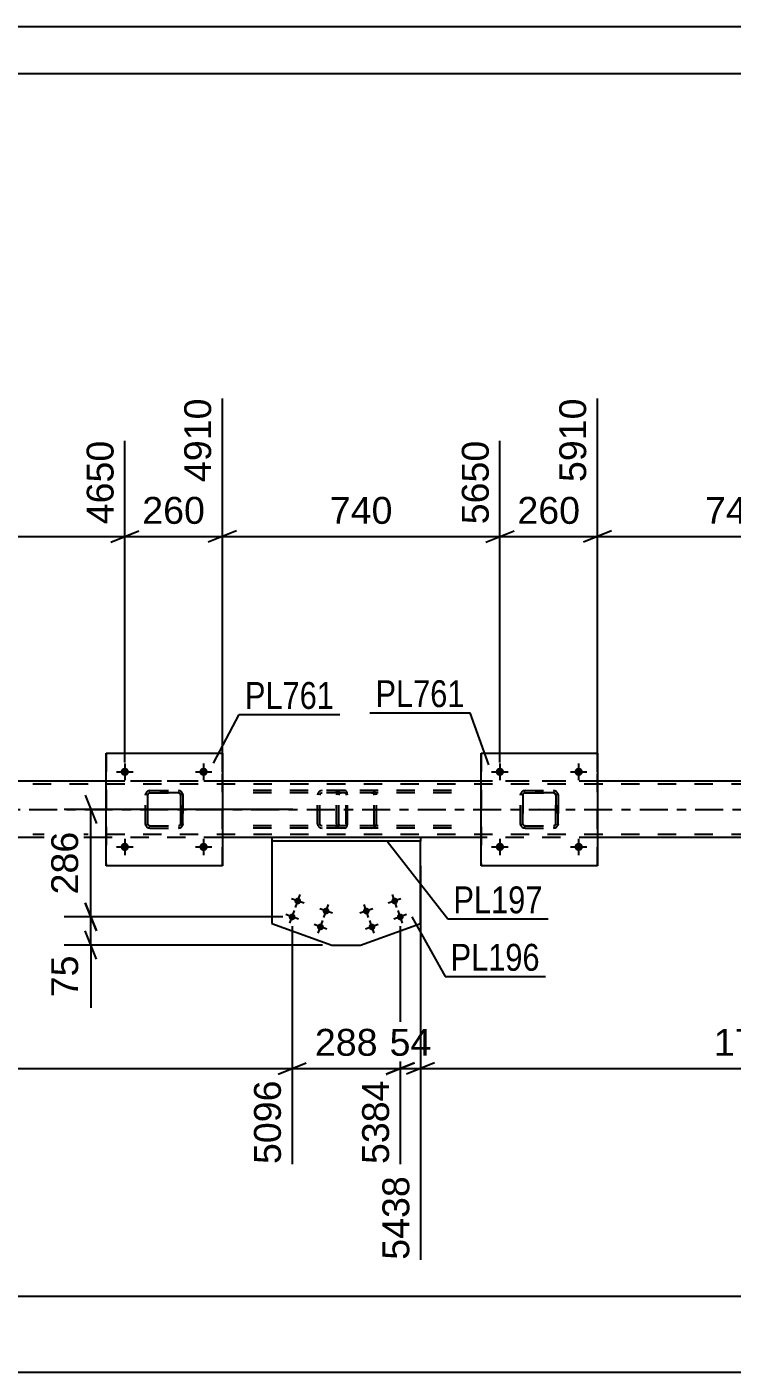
# Model space of a CAD drawing. Header units: millimetres. Extents: x 0 to 1189, y 0 to 841.
# Drawn here: x 263.6 to 338.8, y 697.7 to 841 of the extents above; entities that cross this region are included whole.
import ezdxf

# ---------------------------------------------------------------- set-up
doc = ezdxf.new("R2010")
doc.units = ezdxf.units.MM
doc.linetypes.add('DXK_LINE_DOT2', pattern=[3.9198, 1.9599, -1.9599])
doc.linetypes.add('DXK_LINE_DOT3', pattern=[5.9187, 2.979, -0.9799, 0.9799, -0.9799])
doc.styles.add('Arial', font='ARIAL.TTF', dxfattribs={"height": 0.2})
doc.styles.add('Arial Narrow', font='ARIALN.TTF', dxfattribs={"height": 0.2})

# ---------------------------------------------------------------- blocks, each defined once
blk = doc.blocks.new('Unknown-203773696-1113')
at = {"color": 5, "linetype": 'Continuous'}
for p, q in [((1189, 841), (0, 841)), ((1184, 836), (5, 836))]:
    blk.add_line(p, q, dxfattribs=at)
blk = doc.blocks.new('Part-203773696-3744 - 3606')
at = {"color": 2, "linetype": 'Continuous'}
for p, q in [((272.08, 751.62), (272.08, 763.62)), ((272.08, 763.62), (272.08, 763.62)), ((272.08, 763.62), (284.48, 763.62)), ((284.48, 763.62), (284.48, 751.62)), ((272.08, 751.62), (272.08, 751.62)), ((284.48, 751.62), (272.08, 751.62))]:
    blk.add_line(p, q, dxfattribs=at)
at = {"color": 7, "linetype": 'DXK_LINE_DOT2'}
for p, q in [((272.08, 763.62), (272.08, 751.62)), ((272.08, 763.62), (272.08, 763.62)), ((284.48, 751.62), (284.48, 763.62)), ((272.08, 751.62), (272.08, 751.62))]:
    blk.add_line(p, q, dxfattribs=at)
blk = doc.blocks.new('Part-203773696-3745 - 3606')
at = {"color": 7, "linetype": 'DXK_LINE_DOT2'}
for p, q in [((276.27, 759.14), (276.31, 759.33)), ((276.27, 759.14), (276.28, 759.14)), ((276.27, 756.1), (276.27, 759.14)), ((276.31, 759.33), (276.28, 759.14)), ((276.28, 756.1), (276.28, 759.14)), ((276.53, 759.24), (276.51, 759.14)), ((276.52, 759.14), (276.51, 759.14)), ((276.51, 759.14), (276.51, 756.1)), ((276.52, 759.14), (276.53, 759.24)), ((276.52, 756.1), (276.52, 759.14)), ((276.53, 759.24), (276.59, 759.31)), ((276.58, 759.31), (276.53, 759.24)), ((276.57, 759.59), (276.75, 759.62)), ((276.76, 759.62), (276.57, 759.59)), ((276.66, 759.37), (276.58, 759.31)), ((276.59, 759.31), (276.66, 759.37)), ((276.66, 759.37), (276.76, 759.38)), ((276.75, 759.38), (276.66, 759.37)), ((276.76, 759.62), (276.75, 759.62)), ((276.75, 759.62), (279.79, 759.62)), ((276.75, 759.38), (276.76, 759.38)), ((279.79, 759.38), (276.75, 759.38)), ((276.76, 759.62), (279.8, 759.62)), ((276.76, 759.38), (279.8, 759.38)), ((279.79, 759.62), (279.8, 759.62)), ((279.79, 759.62), (279.98, 759.59)), ((279.8, 759.38), (279.79, 759.38)), ((279.88, 759.37), (279.79, 759.38)), ((279.98, 759.59), (279.8, 759.62)), ((279.8, 759.38), (279.89, 759.37)), ((279.88, 759.37), (279.89, 759.37)), ((279.96, 759.31), (279.88, 759.37)), ((279.89, 759.37), (279.97, 759.31)), ((280.01, 759.24), (279.96, 759.31)), ((279.97, 759.31), (280.02, 759.24)), ((280.03, 759.14), (280.01, 759.24)), ((280.02, 759.24), (280.04, 759.14)), ((280.04, 759.14), (280.03, 759.14)), ((280.03, 759.14), (280.03, 756.1)), ((280.04, 756.1), (280.04, 759.14)), ((280.24, 759.33), (280.27, 759.14)), ((280.28, 759.14), (280.24, 759.33)), ((280.28, 759.14), (280.27, 759.14)), ((280.27, 759.14), (280.27, 756.1)), ((280.28, 756.1), (280.28, 759.14)), ((276.28, 756.1), (276.27, 756.1)), ((276.31, 755.92), (276.27, 756.1)), ((276.28, 756.1), (276.31, 755.92)), ((276.51, 756.1), (276.52, 756.1)), ((276.51, 756.1), (276.53, 756.01)), ((276.53, 756.01), (276.52, 756.1)), ((276.59, 755.93), (276.53, 756.01)), ((276.53, 756.01), (276.58, 755.93)), ((276.57, 755.66), (276.57, 755.66)), ((276.75, 755.62), (276.57, 755.66)), ((276.57, 755.66), (276.76, 755.62)), ((276.58, 755.93), (276.66, 755.88)), ((276.66, 755.88), (276.59, 755.93)), ((276.76, 755.86), (276.66, 755.88)), ((276.66, 755.88), (276.75, 755.86)), ((276.76, 755.86), (276.75, 755.86)), ((276.75, 755.86), (279.79, 755.86)), ((276.76, 755.62), (276.75, 755.62)), ((276.75, 755.62), (279.79, 755.62)), ((276.76, 755.86), (279.8, 755.86)), ((276.76, 755.62), (279.8, 755.62)), ((279.79, 755.86), (279.88, 755.88)), ((279.79, 755.86), (279.8, 755.86)), ((279.98, 755.66), (279.79, 755.62)), ((279.79, 755.62), (279.8, 755.62)), ((279.89, 755.88), (279.8, 755.86)), ((279.8, 755.62), (279.98, 755.66)), ((279.88, 755.88), (279.96, 755.93)), ((279.97, 755.93), (279.89, 755.88)), ((279.96, 755.93), (280.01, 756.01)), ((280.02, 756.01), (279.97, 755.93)), ((280.01, 756.01), (280.03, 756.1)), ((280.04, 756.1), (280.02, 756.01)), ((280.03, 756.1), (280.04, 756.1)), ((280.27, 756.1), (280.24, 755.92)), ((280.24, 755.92), (280.28, 756.1)), ((280.27, 756.1), (280.28, 756.1))]:
    blk.add_line(p, q, dxfattribs=at)
at = {"color": 7, "linetype": 'DXK_LINE_DOT3'}
blk.add_line((278.28, 757.62), (278.27, 757.63), dxfattribs=at)
at = {"color": 7, "linetype": 'DXK_LINE_DOT2'}
for centre, start, end in [((276.75, 759.14), 112.5, 157.5), ((276.76, 759.14), 112.5, 157.5), ((279.79, 759.14), 22.5, 67.5), ((279.8, 759.14), 22.5, 67.5), ((276.75, 756.1), 202.5, 247.5), ((276.76, 756.1), 202.5, 247.5), ((279.79, 756.1), 292.5, 337.5), ((279.8, 756.1), 292.5, 337.5)]:
    blk.add_arc(centre, 0.48, start, end, dxfattribs=at)
blk = doc.blocks.new('Bolt-203773696-3722 - 3606')
at = {"linetype": 'Continuous'}
for points in [[(313.63, 753.62), (313.64, 753.72), (313.67, 753.8), (313.72, 753.88), (313.78, 753.95), (313.85, 754.01), (313.94, 754.04), (314.03, 754.06), (314.12, 754.06), (314.21, 754.04), (314.29, 754.01), (314.37, 753.95), (314.43, 753.88), (314.48, 753.8), (314.51, 753.72), (314.51, 753.62), (314.51, 753.53), (314.48, 753.45), (314.43, 753.37), (314.37, 753.3), (314.29, 753.24), (314.21, 753.21), (314.12, 753.19), (314.03, 753.19), (313.94, 753.21), (313.85, 753.24), (313.78, 753.3), (313.72, 753.37), (313.67, 753.45), (313.64, 753.53)], [(322.03, 753.62), (322.04, 753.72), (322.07, 753.8), (322.12, 753.88), (322.18, 753.95), (322.25, 754.01), (322.34, 754.04), (322.43, 754.06), (322.52, 754.06), (322.61, 754.04), (322.69, 754.01), (322.77, 753.95), (322.83, 753.88), (322.88, 753.8), (322.91, 753.72), (322.91, 753.62), (322.91, 753.53), (322.88, 753.45), (322.83, 753.37), (322.77, 753.3), (322.69, 753.24), (322.61, 753.21), (322.52, 753.19), (322.43, 753.19), (322.34, 753.21), (322.25, 753.24), (322.18, 753.3), (322.12, 753.37), (322.07, 753.45), (322.04, 753.53)]]:
    blk.add_hatch(color=1, dxfattribs=at).paths.add_polyline_path(points)
at = {"color": 1, "linetype": 'Continuous'}
for p, q in [((314.07, 754.5), (314.07, 752.74)), ((322.47, 754.5), (322.47, 752.74)), ((313.19, 753.62), (314.95, 753.62)), ((321.59, 753.62), (323.35, 753.62))]:
    blk.add_line(p, q, dxfattribs=at)
blk = doc.blocks.new('Bolt-203773696-3708 - 3606')
at = {"linetype": 'Continuous'}
for points in [[(299.49, 746.67, -1), (300.17, 746.91, -1)], [(302.51, 747.74, -1), (303.19, 747.98, -1)], [(300.09, 744.97, -1), (300.77, 745.22, -1)], [(303.11, 746.04, -1), (303.79, 746.29, -1)]]:
    blk.add_hatch(color=1, dxfattribs=at).paths.add_polyline_path(points)
at = {"color": 1, "linetype": 'Continuous'}
for p, q in [((303.09, 747.18), (302.61, 748.54)), ((300.51, 747.03), (299.15, 746.55)), ((300.07, 746.11), (299.59, 747.47)), ((303.52, 748.1), (302.17, 747.62)), ((303.69, 745.49), (303.21, 746.84)), ((300.67, 744.42), (300.19, 745.77)), ((304.13, 746.41), (302.77, 745.92)), ((301.11, 745.34), (299.75, 744.85))]:
    blk.add_line(p, q, dxfattribs=at)
blk = doc.blocks.new('Bolt-203773696-3709 - 3606')
at = {"linetype": 'Continuous'}
for points in [[(292.18, 747.98, -1), (292.86, 747.74, -1)], [(295.2, 746.91, -1), (295.88, 746.67, -1)], [(291.58, 746.29, -1), (292.26, 746.04, -1)], [(294.6, 745.22, -1), (295.28, 744.97, -1)]]:
    blk.add_hatch(color=1, dxfattribs=at).paths.add_polyline_path(points)
at = {"color": 1, "linetype": 'Continuous'}
for p, q in [((292.28, 747.18), (292.76, 748.54)), ((291.68, 745.49), (292.16, 746.84)), ((293.2, 747.62), (291.85, 748.1)), ((296.22, 746.55), (294.86, 747.03)), ((295.3, 746.11), (295.78, 747.47)), ((292.6, 745.92), (291.24, 746.41)), ((294.7, 744.42), (295.18, 745.77)), ((295.62, 744.85), (294.26, 745.34))]:
    blk.add_line(p, q, dxfattribs=at)
blk = doc.blocks.new('Part-203773696-3714 - 3606')
at = {"color": 2, "linetype": 'Continuous'}
for p, q in [((305.61, 754.62), (289.76, 754.62)), ((289.76, 754.62), (289.76, 754.22)), ((305.61, 754.22), (289.76, 754.22)), ((305.61, 754.62), (305.61, 754.22))]:
    blk.add_line(p, q, dxfattribs=at)
blk = doc.blocks.new('Part-203773696-3719 - 3606')
at = {"color": 2, "linetype": 'Continuous'}
for p, q in [((289.76, 754.22), (289.76, 745.45)), ((305.61, 745.45), (305.61, 754.22)), ((289.76, 745.45), (296.17, 743.17)), ((299.2, 743.17), (305.61, 745.45)), ((296.17, 743.17), (299.2, 743.17))]:
    blk.add_line(p, q, dxfattribs=at)
at = {"color": 7, "linetype": 'DXK_LINE_DOT2'}
blk.add_line((305.61, 754.22), (289.76, 754.22), dxfattribs=at)
blk = doc.blocks.new('Part-203773696-3751 - 3606')
at = {"color": 7, "linetype": 'DXK_LINE_DOT2'}
for p, q in [((764.05, 760.3), (104.08, 760.3)), ((764.05, 760.62), (112.08, 760.62)), ((284.48, 760.62), (272.08, 760.62)), ((324.47, 760.62), (312.07, 760.62)), ((764.05, 754.94), (104.08, 754.94)), ((284.48, 754.62), (272.08, 754.62)), ((305.61, 754.62), (289.76, 754.62)), ((324.47, 754.62), (312.07, 754.62))]:
    blk.add_line(p, q, dxfattribs=at)
at = {"color": 2, "linetype": 'Continuous'}
for p, q in [((272.08, 760.62), (244.47, 760.62)), ((312.07, 760.62), (284.48, 760.62)), ((352.07, 760.62), (324.47, 760.62)), ((272.08, 754.62), (244.47, 754.62)), ((289.76, 754.62), (284.48, 754.62)), ((312.07, 754.62), (305.61, 754.62)), ((352.07, 754.62), (324.47, 754.62))]:
    blk.add_line(p, q, dxfattribs=at)
at = {"color": 7, "linetype": 'DXK_LINE_DOT3'}
blk.add_line((104.08, 757.62), (764.05, 757.62), dxfattribs=at)
blk = doc.blocks.new('Bolt-203773696-3781 - 3606')
at = {"linetype": 'Continuous'}
for points in [[(313.63, 761.62), (313.64, 761.72), (313.67, 761.8), (313.72, 761.88), (313.78, 761.95), (313.85, 762.01), (313.94, 762.04), (314.03, 762.06), (314.12, 762.06), (314.21, 762.04), (314.29, 762.01), (314.37, 761.95), (314.43, 761.88), (314.48, 761.8), (314.51, 761.72), (314.51, 761.62), (314.51, 761.53), (314.48, 761.45), (314.43, 761.37), (314.37, 761.3), (314.29, 761.24), (314.21, 761.21), (314.12, 761.19), (314.03, 761.19), (313.94, 761.21), (313.85, 761.24), (313.78, 761.3), (313.72, 761.37), (313.67, 761.45), (313.64, 761.53)], [(322.03, 761.62), (322.04, 761.72), (322.07, 761.8), (322.12, 761.88), (322.18, 761.95), (322.25, 762.01), (322.34, 762.04), (322.43, 762.06), (322.52, 762.06), (322.61, 762.04), (322.69, 762.01), (322.77, 761.95), (322.83, 761.88), (322.88, 761.8), (322.91, 761.72), (322.91, 761.62), (322.91, 761.53), (322.88, 761.45), (322.83, 761.37), (322.77, 761.3), (322.69, 761.24), (322.61, 761.21), (322.52, 761.19), (322.43, 761.19), (322.34, 761.21), (322.25, 761.24), (322.18, 761.3), (322.12, 761.37), (322.07, 761.45), (322.04, 761.53)]]:
    blk.add_hatch(color=1, dxfattribs=at).paths.add_polyline_path(points)
at = {"color": 1, "linetype": 'Continuous'}
for p, q in [((313.19, 761.62), (314.95, 761.62)), ((314.07, 762.5), (314.07, 760.74)), ((321.59, 761.62), (323.35, 761.62)), ((322.47, 762.5), (322.47, 760.74))]:
    blk.add_line(p, q, dxfattribs=at)
blk = doc.blocks.new('Bolt-203773696-3796 - 3606')
at = {"linetype": 'Continuous'}
for points in [[(273.64, 761.62), (273.65, 761.72), (273.67, 761.8), (273.72, 761.88), (273.78, 761.95), (273.86, 762.01), (273.94, 762.04), (274.03, 762.06), (274.12, 762.06), (274.21, 762.04), (274.3, 762.01), (274.37, 761.95), (274.43, 761.88), (274.48, 761.8), (274.51, 761.72), (274.52, 761.62), (274.51, 761.53), (274.48, 761.45), (274.43, 761.37), (274.37, 761.3), (274.3, 761.24), (274.21, 761.21), (274.12, 761.19), (274.03, 761.19), (273.94, 761.21), (273.86, 761.24), (273.78, 761.3), (273.72, 761.37), (273.67, 761.45), (273.65, 761.53)], [(282.04, 761.62), (282.05, 761.72), (282.07, 761.8), (282.12, 761.88), (282.18, 761.95), (282.26, 762.01), (282.34, 762.04), (282.43, 762.06), (282.52, 762.06), (282.61, 762.04), (282.7, 762.01), (282.77, 761.95), (282.83, 761.88), (282.88, 761.8), (282.91, 761.72), (282.92, 761.62), (282.91, 761.53), (282.88, 761.45), (282.83, 761.37), (282.77, 761.3), (282.7, 761.24), (282.61, 761.21), (282.52, 761.19), (282.43, 761.19), (282.34, 761.21), (282.26, 761.24), (282.18, 761.3), (282.12, 761.37), (282.07, 761.45), (282.05, 761.53)]]:
    blk.add_hatch(color=1, dxfattribs=at).paths.add_polyline_path(points)
at = {"color": 1, "linetype": 'Continuous'}
for p, q in [((273.2, 761.62), (274.96, 761.62)), ((274.08, 762.5), (274.08, 760.74)), ((281.6, 761.62), (283.36, 761.62)), ((282.48, 762.5), (282.48, 760.74))]:
    blk.add_line(p, q, dxfattribs=at)
blk = doc.blocks.new('Bolt-203773696-3797 - 3606')
at = {"linetype": 'Continuous'}
for points in [[(273.64, 753.62), (273.65, 753.72), (273.67, 753.8), (273.72, 753.88), (273.78, 753.95), (273.86, 754.01), (273.94, 754.04), (274.03, 754.06), (274.12, 754.06), (274.21, 754.04), (274.3, 754.01), (274.37, 753.95), (274.43, 753.88), (274.48, 753.8), (274.51, 753.72), (274.52, 753.62), (274.51, 753.53), (274.48, 753.45), (274.43, 753.37), (274.37, 753.3), (274.3, 753.24), (274.21, 753.21), (274.12, 753.19), (274.03, 753.19), (273.94, 753.21), (273.86, 753.24), (273.78, 753.3), (273.72, 753.37), (273.67, 753.45), (273.65, 753.53)], [(282.04, 753.62), (282.05, 753.72), (282.07, 753.8), (282.12, 753.88), (282.18, 753.95), (282.26, 754.01), (282.34, 754.04), (282.43, 754.06), (282.52, 754.06), (282.61, 754.04), (282.7, 754.01), (282.77, 753.95), (282.83, 753.88), (282.88, 753.8), (282.91, 753.72), (282.92, 753.62), (282.91, 753.53), (282.88, 753.45), (282.83, 753.37), (282.77, 753.3), (282.7, 753.24), (282.61, 753.21), (282.52, 753.19), (282.43, 753.19), (282.34, 753.21), (282.26, 753.24), (282.18, 753.3), (282.12, 753.37), (282.07, 753.45), (282.05, 753.53)]]:
    blk.add_hatch(color=1, dxfattribs=at).paths.add_polyline_path(points)
at = {"color": 1, "linetype": 'Continuous'}
for p, q in [((274.08, 754.5), (274.08, 752.74)), ((282.48, 754.5), (282.48, 752.74)), ((273.2, 753.62), (274.96, 753.62)), ((281.6, 753.62), (283.36, 753.62))]:
    blk.add_line(p, q, dxfattribs=at)
blk = doc.blocks.new('Part-203773696-3866 - 3606')
at = {"color": 7, "linetype": 'DXK_LINE_DOT2'}
for p, q in [((316.27, 759.14), (316.31, 759.33)), ((316.31, 759.33), (316.27, 759.14)), ((316.27, 756.1), (316.27, 759.14)), ((316.27, 759.14), (316.27, 759.14)), ((316.27, 756.1), (316.27, 759.14)), ((316.51, 759.14), (316.53, 759.24)), ((316.53, 759.24), (316.51, 759.14)), ((316.51, 756.1), (316.51, 759.14)), ((316.51, 759.14), (316.51, 759.14)), ((316.51, 759.14), (316.51, 756.1)), ((316.53, 759.24), (316.59, 759.31)), ((316.58, 759.31), (316.53, 759.24)), ((316.57, 759.59), (316.75, 759.62)), ((316.75, 759.62), (316.57, 759.59)), ((316.66, 759.37), (316.58, 759.31)), ((316.59, 759.31), (316.66, 759.37)), ((316.66, 759.37), (316.75, 759.38)), ((316.75, 759.38), (316.66, 759.37)), ((316.75, 759.62), (319.79, 759.62)), ((316.75, 759.62), (316.75, 759.62)), ((316.75, 759.62), (319.79, 759.62)), ((316.75, 759.38), (319.79, 759.38)), ((316.75, 759.38), (316.75, 759.38)), ((319.79, 759.38), (316.75, 759.38)), ((319.79, 759.62), (319.79, 759.62)), ((319.79, 759.62), (319.97, 759.59)), ((319.98, 759.59), (319.79, 759.62)), ((319.79, 759.38), (319.79, 759.38)), ((319.79, 759.38), (319.89, 759.37)), ((319.88, 759.37), (319.79, 759.38)), ((319.88, 759.37), (319.89, 759.37)), ((319.96, 759.31), (319.88, 759.37)), ((319.89, 759.37), (319.96, 759.31)), ((319.96, 759.31), (320.02, 759.24)), ((320.01, 759.24), (319.96, 759.31)), ((320.03, 759.14), (320.01, 759.24)), ((320.02, 759.24), (320.03, 759.14)), ((320.03, 756.1), (320.03, 759.14)), ((320.03, 759.14), (320.03, 759.14)), ((320.03, 759.14), (320.03, 756.1)), ((320.23, 759.33), (320.27, 759.14)), ((320.27, 759.14), (320.24, 759.33)), ((320.27, 756.1), (320.27, 759.14)), ((320.27, 759.14), (320.27, 759.14)), ((320.27, 759.14), (320.27, 756.1)), ((316.27, 756.1), (316.27, 756.1)), ((316.31, 755.92), (316.27, 756.1)), ((316.27, 756.1), (316.31, 755.92)), ((316.51, 756.1), (316.51, 756.1)), ((316.53, 756.01), (316.51, 756.1)), ((316.51, 756.1), (316.53, 756.01)), ((316.59, 755.93), (316.53, 756.01)), ((316.53, 756.01), (316.58, 755.93)), ((316.57, 755.66), (316.57, 755.66)), ((316.75, 755.62), (316.57, 755.66)), ((316.57, 755.66), (316.75, 755.62)), ((316.58, 755.93), (316.66, 755.88)), ((316.66, 755.88), (316.59, 755.93)), ((316.75, 755.86), (316.66, 755.88)), ((316.66, 755.88), (316.75, 755.86)), ((316.75, 755.86), (319.79, 755.86)), ((316.75, 755.86), (316.75, 755.86)), ((316.75, 755.86), (319.79, 755.86)), ((316.75, 755.62), (319.79, 755.62)), ((316.75, 755.62), (316.75, 755.62)), ((316.75, 755.62), (319.79, 755.62)), ((319.89, 755.88), (319.79, 755.86)), ((319.79, 755.86), (319.88, 755.88)), ((319.79, 755.86), (319.79, 755.86)), ((319.97, 755.66), (319.79, 755.62)), ((319.79, 755.62), (319.98, 755.66)), ((319.79, 755.62), (319.79, 755.62)), ((319.88, 755.88), (319.96, 755.93)), ((319.96, 755.93), (319.89, 755.88)), ((320.02, 756.01), (319.96, 755.93)), ((319.96, 755.93), (320.01, 756.01)), ((320.01, 756.01), (320.03, 756.1)), ((320.03, 756.1), (320.02, 756.01)), ((320.03, 756.1), (320.03, 756.1)), ((320.27, 756.1), (320.23, 755.92)), ((320.24, 755.92), (320.27, 756.1)), ((320.27, 756.1), (320.27, 756.1))]:
    blk.add_line(p, q, dxfattribs=at)
at = {"color": 7, "linetype": 'DXK_LINE_DOT3'}
blk.add_line((318.28, 757.62), (318.27, 757.63), dxfattribs=at)
at = {"color": 7, "linetype": 'DXK_LINE_DOT2'}
for centre, start, end in [((316.75, 759.14), 112.5, 157.5), ((316.75, 759.14), 112.5, 157.5), ((319.79, 759.14), 22.5, 67.5), ((319.79, 759.14), 22.5, 67.5), ((316.75, 756.1), 202.5, 247.5), ((316.75, 756.1), 202.5, 247.5), ((319.79, 756.1), 292.5, 337.5), ((319.79, 756.1), 292.5, 337.5)]:
    blk.add_arc(centre, 0.48, start, end, dxfattribs=at)
blk = doc.blocks.new('Part-203773696-3871 - 3606')
at = {"color": 2, "linetype": 'Continuous'}
for p, q in [((312.07, 751.62), (312.07, 763.62)), ((312.07, 763.62), (312.07, 763.62)), ((312.07, 763.62), (324.47, 763.62)), ((324.47, 763.62), (324.47, 751.62)), ((312.07, 751.62), (312.07, 751.62)), ((324.47, 751.62), (312.07, 751.62))]:
    blk.add_line(p, q, dxfattribs=at)
at = {"color": 7, "linetype": 'DXK_LINE_DOT2'}
for p, q in [((312.07, 763.62), (312.07, 751.62)), ((312.07, 763.62), (312.07, 763.62)), ((324.47, 751.62), (324.47, 763.62)), ((312.07, 751.62), (312.07, 751.62))]:
    blk.add_line(p, q, dxfattribs=at)
blk = doc.blocks.new('Part-203773696-3975 - 3606')
at = {"color": 7, "linetype": 'DXK_LINE_DOT2'}
for p, q in [((297.55, 759.62), (287.7, 759.62)), ((297.55, 759.38), (287.7, 759.38)), ((294.67, 759.33), (294.64, 759.14)), ((294.64, 756.1), (294.64, 759.14)), ((294.89, 759.14), (294.91, 759.24)), ((294.89, 756.1), (294.89, 759.14)), ((294.91, 759.24), (294.96, 759.31)), ((295.14, 759.62), (294.95, 759.59)), ((294.96, 759.31), (295.04, 759.37)), ((295.04, 759.37), (295.14, 759.38)), ((296.65, 759.38), (296.65, 759.62)), ((297.65, 759.59), (297.55, 759.62)), ((297.55, 759.38), (297.6, 759.37)), ((297.6, 759.37), (297.64, 759.31)), ((297.64, 759.31), (297.67, 759.24)), ((297.74, 759.48), (297.65, 759.59)), ((297.67, 759.24), (297.68, 759.14)), ((297.68, 756.1), (297.68, 759.14)), ((297.79, 759.33), (297.74, 759.48)), ((297.82, 759.14), (297.79, 759.33)), ((297.82, 756.1), (297.82, 759.14)), ((297.55, 755.86), (287.7, 755.86)), ((297.55, 755.62), (287.7, 755.62)), ((294.64, 756.1), (294.67, 755.92)), ((294.91, 756.01), (294.89, 756.1)), ((294.96, 755.93), (294.91, 756.01)), ((294.95, 755.66), (295.14, 755.62)), ((295.04, 755.88), (294.96, 755.93)), ((295.14, 755.86), (295.04, 755.88)), ((296.65, 755.62), (296.65, 755.86)), ((297.6, 755.88), (297.55, 755.86)), ((297.55, 755.62), (297.65, 755.66)), ((297.64, 755.93), (297.6, 755.88)), ((297.67, 756.01), (297.64, 755.93)), ((297.65, 755.66), (297.74, 755.77)), ((297.68, 756.1), (297.67, 756.01)), ((297.74, 755.77), (297.79, 755.92)), ((297.79, 755.92), (297.82, 756.1))]:
    blk.add_line(p, q, dxfattribs=at)
for centre, start, end in [((295.12, 759.13), 111.1513, 156.1049), ((295.12, 756.12), 203.8951, 248.8487)]:
    blk.add_arc(centre, 0.492, start, end, dxfattribs=at)
blk = doc.blocks.new('Part-203773696-3981 - 3606')
at = {"color": 7, "linetype": 'DXK_LINE_DOT2'}
for p, q in [((296.69, 759.33), (296.65, 759.14)), ((296.65, 756.1), (296.65, 759.14)), ((296.9, 759.14), (296.92, 759.24)), ((296.9, 756.1), (296.9, 759.14)), ((296.92, 759.24), (296.98, 759.31)), ((297.16, 759.62), (296.96, 759.59)), ((296.98, 759.31), (297.06, 759.37)), ((297.06, 759.37), (297.16, 759.38)), ((308.93, 759.62), (297.16, 759.62)), ((308.93, 759.38), (297.16, 759.38)), ((300.59, 759.59), (300.39, 759.62)), ((300.39, 759.38), (300.49, 759.37)), ((300.49, 759.37), (300.58, 759.31)), ((300.58, 759.31), (300.63, 759.24)), ((300.63, 759.24), (300.65, 759.14)), ((300.65, 756.1), (300.65, 759.14)), ((300.91, 759.14), (300.87, 759.33)), ((300.91, 756.1), (300.91, 759.14)), ((296.65, 756.1), (296.69, 755.92)), ((296.92, 756.01), (296.9, 756.1)), ((296.98, 755.93), (296.92, 756.01)), ((296.96, 755.66), (297.16, 755.62)), ((297.06, 755.88), (296.98, 755.93)), ((297.16, 755.86), (297.06, 755.88)), ((308.93, 755.86), (297.16, 755.86)), ((308.93, 755.62), (297.16, 755.62)), ((300.49, 755.88), (300.39, 755.86)), ((300.39, 755.62), (300.59, 755.66)), ((300.58, 755.93), (300.49, 755.88)), ((300.63, 756.01), (300.58, 755.93)), ((300.65, 756.1), (300.63, 756.01)), ((300.87, 755.92), (300.91, 756.1))]:
    blk.add_line(p, q, dxfattribs=at)
for centre, start, end in [((297.14, 759.12), 110.7583, 155.68), ((300.41, 759.12), 24.32, 69.2417), ((297.14, 756.13), 204.32, 249.2417), ((300.41, 756.13), 290.7583, 335.68)]:
    blk.add_arc(centre, 0.496, start, end, dxfattribs=at)
blk = doc.blocks.new('StraightDimension-203773696-20619 - 3606')
at = {"color": 7, "linetype": 'Continuous'}
for p, q in [((324.47, 761.62), (324.47, 801.39)), ((354.07, 762.62), (354.07, 796.89)), ((325.97, 787.3), (322.97, 786.1)), ((352.57, 786.1), (355.57, 787.3)), ((324.47, 786.7), (354.07, 786.7))]:
    blk.add_line(p, q, dxfattribs=at)
at = {"color": 0}
blk.add_wipeout([(343.21, 787.45), (343.21, 791.65), (335.34, 791.65), (335.34, 787.45)], dxfattribs=at)
at = {"color": 3, "style": 'Arial'}
blk.add_text('740', height=2.865, dxfattribs=at).set_placement((335.94, 788.05))
at = {"color": 0, "linetype": 'Continuous'}
blk.add_wipeout([(353.47, 797.49), (349.27, 797.49), (349.27, 787.4), (353.47, 787.4)], dxfattribs=at)
at = {"color": 3, "linetype": 'Continuous', "style": 'Arial'}
blk.add_text('6650', height=2.865, rotation=90.0002, dxfattribs=at).set_placement((352.87, 788))
blk = doc.blocks.new('StraightDimension-203773696-21266 - 3606')
at = {"color": 7, "linetype": 'Continuous'}
for p, q in [((269.85, 759.12), (271.05, 756.12)), ((291.99, 757.62), (267.6, 757.62)), ((270.45, 746.17), (270.45, 757.62)), ((271.05, 744.67), (269.85, 747.67)), ((290.92, 746.17), (267.6, 746.17))]:
    blk.add_line(p, q, dxfattribs=at)
at = {"color": 0}
blk.add_wipeout([(269.7, 755.83), (265.5, 755.83), (265.5, 747.96), (269.7, 747.96)], dxfattribs=at)
at = {"color": 3, "style": 'Arial'}
blk.add_text('286', height=2.865, rotation=90.0002, dxfattribs=at).set_placement((269.1, 748.56))
blk = doc.blocks.new('StraightDimension-203773696-20622 - 3606')
at = {"color": 7, "linetype": 'Continuous'}
for p, q in [((284.48, 761.62), (284.48, 801.39)), ((274.08, 762.62), (274.08, 796.89)), ((272.58, 786.1), (275.58, 787.3)), ((285.98, 787.3), (282.98, 786.1)), ((274.08, 786.7), (284.48, 786.7))]:
    blk.add_line(p, q, dxfattribs=at)
at = {"color": 0}
blk.add_wipeout([(283.21, 787.45), (283.21, 791.65), (275.34, 791.65), (275.34, 787.45)], dxfattribs=at)
at = {"color": 3, "style": 'Arial'}
blk.add_text('260', height=2.865, dxfattribs=at).set_placement((275.94, 788.05))
at = {"color": 0, "linetype": 'Continuous'}
blk.add_wipeout([(283.88, 801.99), (279.68, 801.99), (279.68, 791.9), (283.88, 791.9)], dxfattribs=at)
at = {"color": 3, "linetype": 'Continuous', "style": 'Arial'}
blk.add_text('4910', height=2.865, rotation=90.0002, dxfattribs=at).set_placement((283.28, 792.5))
blk = doc.blocks.new('StraightDimension-203773696-4095 - 3606')
at = {"color": 7, "linetype": 'Continuous'}
for p, q in [((291.92, 745.17), (291.92, 719.83)), ((303.45, 745.17), (303.45, 719.83)), ((290.42, 729.42), (293.42, 730.62)), ((291.92, 730.02), (303.45, 730.02)), ((304.95, 730.62), (301.95, 729.42))]:
    blk.add_line(p, q, dxfattribs=at)
at = {"color": 0}
blk.add_wipeout([(301.62, 730.77), (301.62, 734.97), (293.75, 734.97), (293.75, 730.77)], dxfattribs=at)
at = {"color": 0, "linetype": 'Continuous'}
blk.add_wipeout([(302.85, 729.32), (298.65, 729.32), (298.65, 719.23), (302.85, 719.23)], dxfattribs=at)
at = {"color": 3, "style": 'Arial'}
blk.add_text('288', height=2.865, dxfattribs=at).set_placement((294.35, 731.37))
at = {"color": 3, "linetype": 'Continuous', "style": 'Arial'}
blk.add_text('5384', height=2.865, rotation=90.0002, dxfattribs=at).set_placement((302.25, 719.83))
blk = doc.blocks.new('StraightDimension-203773696-21267 - 3606')
at = {"color": 7, "linetype": 'Continuous'}
for p, q in [((269.85, 747.67), (271.05, 744.67)), ((290.92, 746.17), (267.6, 746.17)), ((270.45, 743.17), (270.45, 746.17)), ((271.05, 741.67), (269.85, 744.67)), ((295.17, 743.17), (267.6, 743.17)), ((270.45, 743.17), (270.45, 736.48)), ((270.45, 743.17), (270.45, 736.48))]:
    blk.add_line(p, q, dxfattribs=at)
at = {"color": 0}
blk.add_wipeout([(269.7, 742.65), (265.5, 742.65), (265.5, 737), (269.7, 737)], dxfattribs=at)
at = {"color": 3, "style": 'Arial'}
blk.add_text('75', height=2.865, rotation=90.0002, dxfattribs=at).set_placement((269.1, 737.6))
blk = doc.blocks.new('StraightDimension-203773696-4068 - 3606')
at = {"color": 7, "linetype": 'Continuous'}
for p, q in [((305.61, 751.62), (305.61, 709.63)), ((303.45, 745.17), (303.45, 719.83)), ((301.95, 729.42), (304.95, 730.62)), ((303.45, 730.02), (305.61, 730.02)), ((307.11, 730.62), (304.11, 729.42))]:
    blk.add_line(p, q, dxfattribs=at)
at = {"color": 0}
blk.add_wipeout([(307.35, 730.77), (307.35, 734.97), (301.71, 734.97), (301.71, 730.77)], dxfattribs=at)
at = {"color": 0, "linetype": 'Continuous'}
blk.add_wipeout([(305.01, 719.12), (300.81, 719.12), (300.81, 709.03), (305.01, 709.03)], dxfattribs=at)
at = {"color": 3, "style": 'Arial'}
blk.add_text('54', height=2.865, dxfattribs=at).set_placement((302.31, 731.37))
at = {"color": 3, "linetype": 'Continuous', "style": 'Arial'}
blk.add_text('5438', height=2.865, rotation=90.0002, dxfattribs=at).set_placement((304.41, 709.63))
blk = doc.blocks.new('StraightDimension-203773696-4077 - 3606')
at = {"color": 7, "linetype": 'Continuous'}
for p, q in [((305.61, 751.62), (305.61, 709.63)), ((377.06, 745.16), (377.06, 719.83)), ((307.11, 730.62), (304.11, 729.42)), ((305.61, 730.02), (377.06, 730.02)), ((375.56, 729.42), (378.56, 730.62))]:
    blk.add_line(p, q, dxfattribs=at)
at = {"color": 0}
blk.add_wipeout([(346.38, 730.77), (346.38, 734.97), (336.29, 734.97), (336.29, 730.77)], dxfattribs=at)
at = {"color": 3, "style": 'Arial'}
blk.add_text('1786', height=2.865, dxfattribs=at).set_placement((336.89, 731.37))
at = {"color": 0, "linetype": 'Continuous'}
blk.add_wipeout([(376.46, 729.32), (372.26, 729.32), (372.26, 719.23), (376.46, 719.23)], dxfattribs=at)
at = {"color": 3, "linetype": 'Continuous', "style": 'Arial'}
blk.add_text('7224', height=2.865, rotation=90.0002, dxfattribs=at).set_placement((375.86, 719.83))
blk = doc.blocks.new('StraightDimension-203773696-4131 - 3606')
at = {"color": 7, "linetype": 'Continuous'}
for p, q in [((220.48, 753.62), (220.48, 709.63)), ((291.92, 745.17), (291.92, 719.83)), ((221.98, 730.62), (218.98, 729.42)), ((220.48, 730.02), (291.92, 730.02)), ((290.42, 729.42), (293.42, 730.62))]:
    blk.add_line(p, q, dxfattribs=at)
at = {"color": 0}
blk.add_wipeout([(261.25, 730.77), (261.25, 734.97), (251.15, 734.97), (251.15, 730.77)], dxfattribs=at)
at = {"color": 3, "style": 'Arial'}
blk.add_text('1786', height=2.865, dxfattribs=at).set_placement((251.75, 731.37))
at = {"color": 0, "linetype": 'Continuous'}
blk.add_wipeout([(291.32, 729.32), (287.12, 729.32), (287.12, 719.23), (291.32, 719.23)], dxfattribs=at)
at = {"color": 3, "linetype": 'Continuous', "style": 'Arial'}
blk.add_text('5096', height=2.865, rotation=90.0002, dxfattribs=at).set_placement((290.72, 719.83))
blk = doc.blocks.new('StraightDimension-203773696-4426 - 3606')
at = {"color": 7, "linetype": 'Continuous'}
blk.add_line((91.18, 705.75), (764.85, 705.75), dxfattribs=at)
blk = doc.blocks.new('StraightDimension-203773696-5061 - 3606')
at = {"color": 7, "linetype": 'Continuous'}
blk.add_line((91.98, 697.66), (764.05, 697.66), dxfattribs=at)
blk = doc.blocks.new('StraightDimension-203773696-20620 - 3606')
at = {"color": 7, "linetype": 'Continuous'}
for p, q in [((324.47, 761.62), (324.47, 801.39)), ((314.08, 762.62), (314.08, 796.89)), ((312.58, 786.1), (315.58, 787.3)), ((325.97, 787.3), (322.97, 786.1)), ((314.08, 786.7), (324.47, 786.7))]:
    blk.add_line(p, q, dxfattribs=at)
at = {"color": 0}
blk.add_wipeout([(323.21, 787.45), (323.21, 791.65), (315.34, 791.65), (315.34, 787.45)], dxfattribs=at)
at = {"color": 3, "style": 'Arial'}
blk.add_text('260', height=2.865, dxfattribs=at).set_placement((315.94, 788.05))
at = {"color": 0, "linetype": 'Continuous'}
blk.add_wipeout([(323.87, 801.99), (319.67, 801.99), (319.67, 791.9), (323.87, 791.9)], dxfattribs=at)
at = {"color": 3, "linetype": 'Continuous', "style": 'Arial'}
blk.add_text('5910', height=2.865, rotation=90.0002, dxfattribs=at).set_placement((323.27, 792.5))
blk = doc.blocks.new('StraightDimension-203773696-20621 - 3606')
at = {"color": 7, "linetype": 'Continuous'}
for p, q in [((284.48, 761.62), (284.48, 801.39)), ((314.08, 762.62), (314.08, 796.89)), ((285.98, 787.3), (282.98, 786.1)), ((312.58, 786.1), (315.58, 787.3)), ((284.48, 786.7), (314.08, 786.7))]:
    blk.add_line(p, q, dxfattribs=at)
at = {"color": 0}
blk.add_wipeout([(303.21, 787.45), (303.21, 791.65), (295.34, 791.65), (295.34, 787.45)], dxfattribs=at)
at = {"color": 3, "style": 'Arial'}
blk.add_text('740', height=2.865, dxfattribs=at).set_placement((295.94, 788.05))
at = {"color": 0, "linetype": 'Continuous'}
blk.add_wipeout([(313.48, 797.49), (309.28, 797.49), (309.28, 787.4), (313.48, 787.4)], dxfattribs=at)
at = {"color": 3, "linetype": 'Continuous', "style": 'Arial'}
blk.add_text('5650', height=2.865, rotation=90.0002, dxfattribs=at).set_placement((312.88, 788))
blk = doc.blocks.new('StraightDimension-203773696-20623 - 3606')
at = {"color": 7, "linetype": 'Continuous'}
for p, q in [((244.47, 761.62), (244.47, 801.39)), ((274.08, 762.62), (274.08, 796.89)), ((245.97, 787.3), (242.97, 786.1)), ((272.58, 786.1), (275.58, 787.3)), ((244.47, 786.7), (274.08, 786.7))]:
    blk.add_line(p, q, dxfattribs=at)
at = {"color": 0}
blk.add_wipeout([(263.21, 787.45), (263.21, 791.65), (255.34, 791.65), (255.34, 787.45)], dxfattribs=at)
at = {"color": 3, "style": 'Arial'}
blk.add_text('740', height=2.865, dxfattribs=at).set_placement((255.94, 788.05))
at = {"color": 0, "linetype": 'Continuous'}
blk.add_wipeout([(273.48, 797.49), (269.28, 797.49), (269.28, 787.4), (273.48, 787.4)], dxfattribs=at)
at = {"color": 3, "linetype": 'Continuous', "style": 'Arial'}
blk.add_text('4650', height=2.865, rotation=90.0002, dxfattribs=at).set_placement((272.88, 788))
blk = doc.blocks.new('Mark-203773696-3740 - 3606')
at = {"color": 0}
blk.add_wipeout([(296.39, 768.33), (296.39, 771.33), (286.89, 771.33), (286.89, 768.33)], dxfattribs=at)
blk.add_wipeout([(296.39, 768.33), (296.39, 771.33), (286.89, 771.33), (286.89, 768.33)], dxfattribs=at)
at = {"color": 30, "linetype": 'Continuous'}
for p, q in [((283.53, 762.56), (286.29, 767.73)), ((286.29, 767.73), (296.99, 767.73))]:
    blk.add_line(p, q, dxfattribs=at)
at = {"color": 3, "style": 'Arial Narrow'}
blk.add_text('PL761', height=2.863, dxfattribs=at).set_placement((286.89, 768.33))
blk = doc.blocks.new('Mark-203773696-3710 - 3606')
at = {"color": 0}
blk.add_wipeout([(318.62, 746.55), (318.62, 749.55), (309.12, 749.55), (309.12, 746.55)], dxfattribs=at)
blk.add_wipeout([(318.62, 746.55), (318.62, 749.55), (309.12, 749.55), (309.12, 746.55)], dxfattribs=at)
at = {"color": 30, "linetype": 'Continuous'}
for p, q in [((302.05, 754.22), (308.52, 745.95)), ((308.52, 745.95), (319.22, 745.95))]:
    blk.add_line(p, q, dxfattribs=at)
at = {"color": 3, "style": 'Arial Narrow'}
blk.add_text('PL197', height=2.863, dxfattribs=at).set_placement((309.12, 746.55))
blk = doc.blocks.new('Mark-203773696-3715 - 3606')
at = {"color": 0}
blk.add_wipeout([(318.33, 740.43), (318.33, 743.43), (308.82, 743.43), (308.82, 740.43)], dxfattribs=at)
blk.add_wipeout([(318.33, 740.43), (318.33, 743.43), (308.82, 743.43), (308.82, 740.43)], dxfattribs=at)
at = {"color": 30, "linetype": 'Continuous'}
for p, q in [((304.67, 746.19), (308.22, 739.83)), ((308.22, 739.83), (318.93, 739.83))]:
    blk.add_line(p, q, dxfattribs=at)
at = {"color": 3, "style": 'Arial Narrow'}
blk.add_text('PL196', height=2.863, dxfattribs=at).set_placement((308.82, 740.43))
blk = doc.blocks.new('Mark-203773696-3867 - 3606')
at = {"color": 0}
blk.add_wipeout([(310.31, 768.52), (310.31, 771.52), (300.81, 771.52), (300.81, 768.52)], dxfattribs=at)
blk.add_wipeout([(310.31, 768.52), (310.31, 771.52), (300.81, 771.52), (300.81, 768.52)], dxfattribs=at)
at = {"color": 30, "linetype": 'Continuous'}
for p in [(300.21, 767.92), (312.89, 762.37)]:
    blk.add_line(p, (310.91, 767.92), dxfattribs=at)
at = {"color": 3, "style": 'Arial Narrow'}
blk.add_text('PL761', height=2.863, dxfattribs=at).set_placement((300.81, 768.52))

msp = doc.modelspace()

# ---------------------------------------------------------------- block references
for name in ['Unknown-203773696-1113', 'Part-203773696-3744 - 3606', 'Part-203773696-3871 - 3606', 'Bolt-203773696-3796 - 3606', 'Bolt-203773696-3781 - 3606', 'Part-203773696-3751 - 3606', 'Part-203773696-3745 - 3606', 'Part-203773696-3975 - 3606', 'Part-203773696-3981 - 3606', 'Part-203773696-3866 - 3606', 'Bolt-203773696-3797 - 3606', 'Part-203773696-3714 - 3606', 'Part-203773696-3719 - 3606', 'Bolt-203773696-3722 - 3606', 'Bolt-203773696-3709 - 3606', 'Bolt-203773696-3708 - 3606']:
    msp.add_blockref(name, (0, 0))

# ---------------------------------------------------------------- next in the draw order: block references
for name in ['StraightDimension-203773696-20622 - 3606', 'StraightDimension-203773696-20619 - 3606', 'StraightDimension-203773696-21266 - 3606']:
    msp.add_blockref(name, (0, 0))

# ---------------------------------------------------------------- next in the draw order: block references
for name in ['StraightDimension-203773696-20623 - 3606', 'StraightDimension-203773696-20620 - 3606', 'StraightDimension-203773696-4095 - 3606']:
    msp.add_blockref(name, (0, 0))

# ---------------------------------------------------------------- next in the draw order: block references
for name in ['StraightDimension-203773696-20621 - 3606', 'StraightDimension-203773696-4068 - 3606', 'StraightDimension-203773696-21267 - 3606']:
    msp.add_blockref(name, (0, 0))

# ---------------------------------------------------------------- next in the draw order: block references
for name in ['Mark-203773696-3740 - 3606', 'Mark-203773696-3867 - 3606', 'StraightDimension-203773696-4131 - 3606', 'StraightDimension-203773696-4077 - 3606']:
    msp.add_blockref(name, (0, 0))

# ---------------------------------------------------------------- next in the draw order: block references
msp.add_blockref('StraightDimension-203773696-4426 - 3606', (0, 0))

# ---------------------------------------------------------------- next in the draw order: block references
msp.add_blockref('StraightDimension-203773696-5061 - 3606', (0, 0))

# ---------------------------------------------------------------- next in the draw order: block references
msp.add_blockref('Mark-203773696-3710 - 3606', (0, 0))

# ---------------------------------------------------------------- next in the draw order: block references
msp.add_blockref('Mark-203773696-3715 - 3606', (0, 0))

doc.saveas('drawing.dxf')
